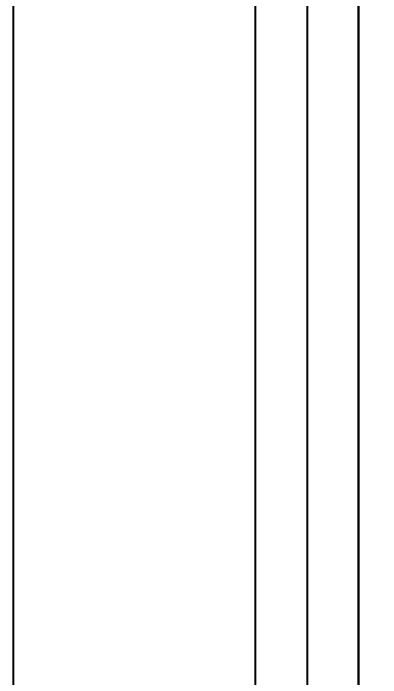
# Model space of a CAD drawing. Extents: x -120 to 178, y 5 to 129.
# Drawn here: x 8 to 9.83, y 89.336 to 92.644 of the extents above; entities that cross this region are included whole.
import ezdxf

# ---------------------------------------------------------------- set-up
doc = ezdxf.new("R2010")
doc.units = 0
doc.header["$MEASUREMENT"] = 0
doc.layers.get('0').update_dxf_attribs({"linetype": 'CONTINUOUS'})
doc.layers.get('DEFPOINTS').update_dxf_attribs({"linetype": 'CONTINUOUS'})
for name, color, linetype in [('carimbo', 4, 'CONTINUOUS'), ('cota', 1, 'CONTINUOUS'), ('muro', 6, 'CONTINUOUS')]:
    doc.layers.add(name, color=color, linetype=linetype)
doc.styles.get("Standard").update_dxf_attribs({"font": 'arial.ttf'})
doc.dimstyles.new('cotass', dxfattribs={"dimtxt": 0.15, "dimasz": 0.15, "dimexe": 0.15, "dimexo": 0, "dimgap": 0.05, "dimtad": 0, "dimzin": 4, "dimdsep": 46, "dimtxsty": 'Standard', "dimblk": 'OBLIQUE', "dimcen": 0, "dimdle": 0.15, "dimclrd": 256, "dimclrt": 4, "dimadec": 0, "dimazin": 1, "dimtfac": 1, "dimtix": 1, "dimtofl": 0, "dimtmove": 0, "dimatfit": 3, "dimldrblk": 'OPEN30', "dimfxl": 0, "dimtolj": 1, "dimtzin": 0, "dimlwd": -1, "dimarcsym": 0})

# ---------------------------------------------------------------- blocks, each defined once
blk = doc.blocks.new('A1')
at = {"color": 2}
blk.add_lwpolyline([(831, 10), (831, 584), (30, 584), (30, 10), (831, 10)], dxfattribs=at)
blk = doc.blocks.new('_Oblique')
at = {"color": 0, "linetype": 'ByBlock', "lineweight": -2}
blk.add_line((-0.5, -0.5), (0.5, 0.5), dxfattribs=at)
blk = doc.blocks.new('*D34')
at = {"layer": 'cota', "transparency": 16777216}
for p, q in [((9.4656, 121.3837), (9.4656, 100.5291)), ((9.4656, 79.0637), (9.4656, 99.9184))]:
    blk.add_line(p, q, dxfattribs=at)
at = {"layer": 'cota', "color": 0, "lineweight": -2, "transparency": 16777216}
for p, q in [((9.7193, 121.2337), (9.3156, 121.2337)), ((9.7193, 79.2137), (9.3156, 79.2137))]:
    blk.add_line(p, q, dxfattribs=at)
at = {"layer": 'DEFPOINTS', "color": 0, "transparency": 16777216}
for p in [(9.7193, 121.2337), (9.4656, 79.2137), (9.7193, 79.2137)]:
    blk.add_point(p, dxfattribs=at)
at = {"layer": 'cota', "transparency": 16777216, "xscale": 0.15, "yscale": 0.15, "zscale": 0.15}
for p, rotation in [((9.4656, 121.2337), 90), ((9.4656, 79.2137), 270)]:
    blk.add_blockref('_Oblique', p, dxfattribs=dict(at, rotation=rotation))
at = {"layer": 'cota', "color": 4, "transparency": 16777216, "insert": (9.4656, 100.2237), "char_height": 0.15, "attachment_point": 5, "rotation": 90}
blk.add_mtext('\\A1;42.02', dxfattribs=at)
blk = doc.blocks.new('_Open30')
at = {"color": 0, "linetype": 'ByBlock', "lineweight": -2}
for p, q in [((-1, 0.268), (0, 0)), ((0, 0), (-1, -0.268)), ((0, 0), (-1, 0))]:
    blk.add_line(p, q, dxfattribs=at)
blk = doc.blocks.new('*D36')
at = {"layer": 'cota', "transparency": 16777216}
for p, q in [((9.2071, 121.3837), (9.2071, 98.8703)), ((9.2071, 75.7737), (9.2071, 98.2871))]:
    blk.add_line(p, q, dxfattribs=at)
at = {"layer": 'cota', "color": 0, "lineweight": -2, "transparency": 16777216}
for p, q in [((9.7193, 121.2337), (9.0571, 121.2337)), ((9.7193, 75.9237), (9.0571, 75.9237))]:
    blk.add_line(p, q, dxfattribs=at)
at = {"layer": 'DEFPOINTS', "color": 0, "transparency": 16777216}
for p in [(9.7193, 121.2337), (9.2071, 75.9237), (9.7193, 75.9237)]:
    blk.add_point(p, dxfattribs=at)
at = {"layer": 'cota', "transparency": 16777216, "xscale": 0.15, "yscale": 0.15, "zscale": 0.15}
for p, rotation in [((9.2071, 121.2337), 90), ((9.2071, 75.9237), 270)]:
    blk.add_blockref('_Oblique', p, dxfattribs=dict(at, rotation=rotation))
at = {"layer": 'cota', "color": 4, "transparency": 16777216, "insert": (9.2071, 98.5787), "char_height": 0.15, "attachment_point": 5, "rotation": 90}
blk.add_mtext('\\A1;45.31', dxfattribs=at)

msp = doc.modelspace()

# ---------------------------------------------------------------- linework, layer by layer
msp.add_lwpolyline([(9.7193, 75.9237), (9.7193, 121.2337), (33.7393, 121.2337), (33.7393, 75.9237)], close=True)
at = {"layer": 'muro'}
msp.add_line((9.7193, 93.7437), (9.7193, 79.2137), dxfattribs=at)

# ---------------------------------------------------------------- block references
at = {"layer": 'carimbo', "xscale": 0.1000000000003638, "yscale": 0.1000000000003638, "zscale": 0.1000000000003638}
msp.add_blockref('A1', (5, 69.4), dxfattribs=at)

# ---------------------------------------------------------------- dimensions: what is measured, and where the dimension line sits
at = {"layer": 'cota'}
for base, p2, picture, middle in [((9.2071, 75.9237), (9.7193, 75.9237), '*D36', (9.2071, 98.5787)), ((9.4656, 79.2137), (9.7193, 79.2137), '*D34', (9.4656, 100.2237))]:
    dim = msp.add_linear_dim(base=base, p1=(9.7193, 121.2337), p2=p2, angle=90, dimstyle='cotass', dxfattribs=at)
    dim.commit()
    dim.dimension.update_dxf_attribs({"geometry": picture, "text_midpoint": middle})

doc.saveas('drawing.dxf')
